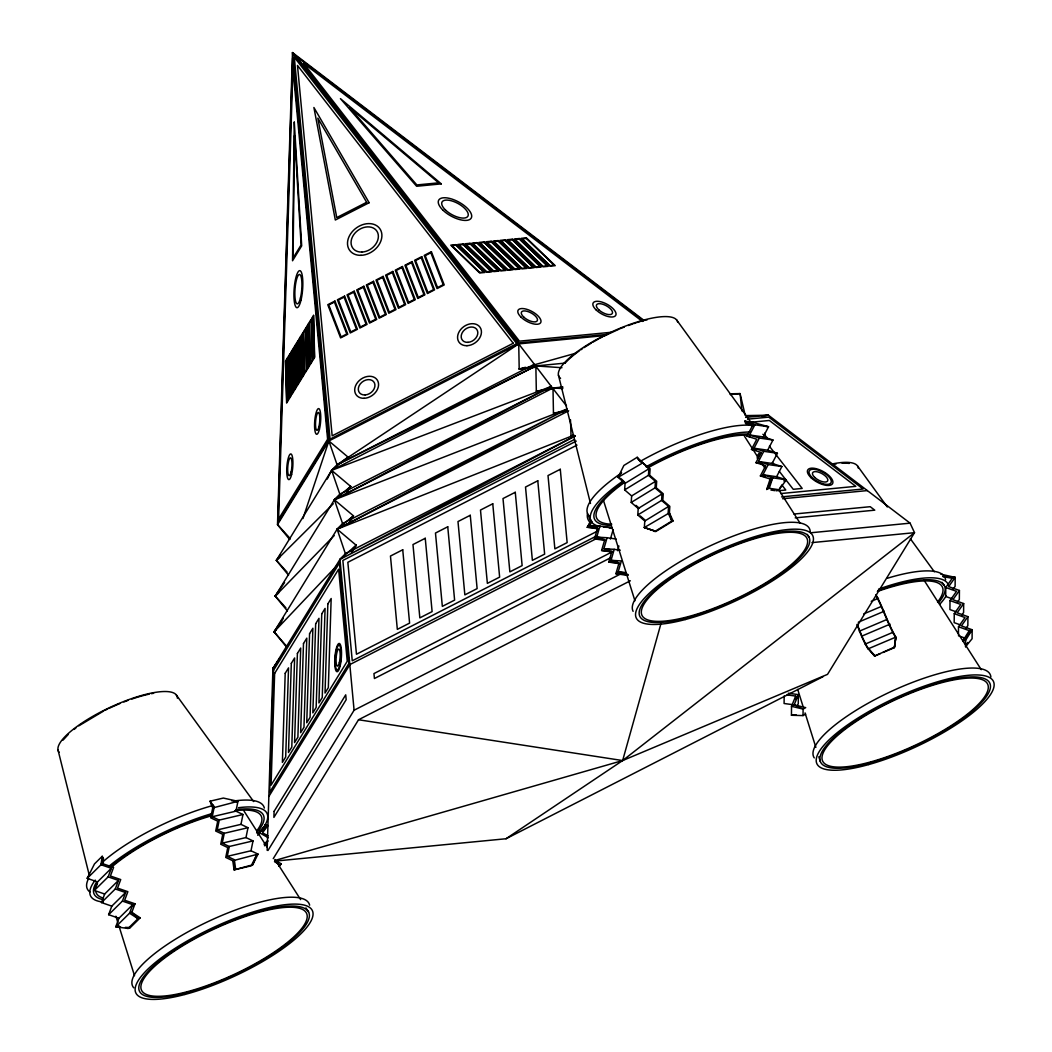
<?xml version="1.0" encoding="UTF-8"?>
<svg xmlns="http://www.w3.org/2000/svg" width="1052" height="1052" viewBox="0 0 1052 1052"><rect width="100%" height="100%" fill="white"/><g stroke="black" fill="none" stroke-linecap="round" stroke-linejoin="round"><path stroke-width="1.5" d="M784.161 696.003L784.095 703.499L792.748 704.669M805.635 714.111L803.031 715.584L791.446 715.268L791.525 706.287L795.707 696.069L787.054 694.899M795.68 699.067L795.707 696.069M788.25 693.242L798.35 694.609L798.271 703.591L797.074 706.51M803.031 715.584L803.097 709.114L805.687 707.641L794.168 704.814L791.525 706.287L803.097 709.114L794.168 704.814L798.35 694.609M953.243 589.002L955.111 586.372L955.19 577.39L952.27 578.271L945.774 587.489L945.695 596.471L951.836 598.68M945.774 587.489L956.518 591.356L950.009 600.574L949.93 609.568L956.084 611.777M950.009 600.574L960.765 604.453L954.256 613.671L954.177 622.652L960.318 624.875M958.438 634.251L958.503 626.755L965.013 617.55L954.256 613.671M940.804 574.182L955.19 577.39L948.68 586.595L959.424 590.474L959.345 599.469L957.491 602.099M959.424 590.474L952.915 599.693L963.671 603.572L963.593 612.553L961.738 615.183M958.503 626.755L969.26 630.635L972.166 629.753L972.087 638.735L965.565 646.73L965.618 640.26L972.166 629.753L961.41 625.874L967.919 616.656L957.162 612.79L963.671 603.572M967.919 616.656L967.84 625.651L965.986 628.281M227.271 856.354L234.307 859.694L234.083 869.859L251.165 865.835L252.69 864.797L258.029 854.119L250.994 850.766L227.271 856.354L229.283 846.492L253.019 840.916L250.994 850.766M102.215 856.289L101.005 864.744L103.267 863.889L103.398 858.314L102.215 856.289L94.483 863.916L87.211 878.341L97.52 881.905L111.315 868.294L101.005 864.744L87.211 878.341L89.749 874.62M267.142 850.292L272.928 668.533L339.967 559.362L345.398 553.733L575.312 435.791M644.14 320.518L292.509 52.6L277.504 524.619L289.681 539.466M292.982 67.104L278.596 519.057L327.606 439.249L292.916 68.867M673.07 520.937L655.922 531.431L644.35 527.525L644.784 521.016L637.775 514.98L638.209 508.471L631.213 502.435L631.647 495.926L624.638 489.89L625.072 483.381L618.063 477.345L623.889 465.444L637.21 457.291L648.874 468.811L648.453 475.32L655.449 481.356L655.015 487.865L662.024 493.901L661.59 500.41L668.585 506.446L668.152 512.955L671.847 521.056L673.07 520.937L669.401 512.863L669.835 506.354L662.826 500.318L663.26 493.809L656.264 487.773L656.685 481.264L649.689 475.228L650.123 468.719L638.314 459.382L637.21 457.291M883.075 652.464L894.371 647.677L895.87 637.091C887.914 623.652 883.522 608.464 876 594.814M210.058 801.19L214.24 806.884L212.215 816.746L235.95 811.158L237.962 801.308L223.34 798.06L210.058 801.19L212.714 807.962L210.689 817.825L217.725 821.165L215.699 831.027L222.748 834.367L220.723 844.23L227.758 847.57L225.746 857.433L232.781 860.773L234.083 869.859L252.69 864.797L256.504 855.197L258.029 854.119L232.781 860.773M217.238 829.949L219.25 820.087L242.986 814.511L240.961 824.36L217.238 829.949L224.273 833.289L247.996 827.714L245.984 837.563L222.248 843.152L224.273 833.289M880.248 653.66L874.606 656.053L868.426 648.716C863.587 641.102 860.483 632.633 857.248 624.231M875.869 595.432C883.378 609.082 887.77 624.257 895.725 637.696L894.516 647.085L874.606 656.053L868.426 648.716L895.87 637.091L894.371 647.677M661.05 623.244L622.639 760.557L506.025 838.746L274.796 861.128M605.097 540.412L594.472 538.887L597.668 527.88L587.332 527.276L590.961 520.135M602.809 537.993L596.734 537.125L599.929 526.118L612.067 527.854M612.238 552.024L601.612 550.498L604.808 539.492L594.472 538.887M609.95 549.604L603.887 548.736L607.083 537.717L616.183 539.032M610.397 539.084L613.132 529.656M619.378 563.635L608.766 562.097L611.962 551.09L601.612 550.498M617.103 561.216L611.028 560.335L614.223 549.328L620.285 550.209M617.537 550.696L618.905 545.975M628.044 575.457L615.907 573.708L618.168 571.946L621.364 560.94L611.028 560.335M781.11 485.971L779.085 489.732L769.262 488.312L766.737 489.456L770.143 479.002L772.681 477.832L786.331 479.791L779.085 489.732L776.573 490.876M769.262 488.312L772.681 477.832L762.91 474.754L768.223 464.563L781.886 466.536L776.573 476.714L762.91 474.754M302.923 518.557L328.881 440.959L292.509 52.6L295.73 56.308M94.351 890.465L108.146 876.868L118.455 880.419L104.661 894.016L94.351 890.465L97.52 881.905M108.146 876.868L111.315 868.294M101.492 902.577L115.286 888.979L125.596 892.53L111.801 906.127L101.492 902.577L104.661 894.016M115.286 888.979L118.455 880.419M108.632 914.701L122.426 901.091L132.736 904.654L118.942 918.251L108.632 914.701L111.801 906.127M122.426 901.091L125.596 892.53M118.942 918.251L115.773 926.812L128.055 928.469L130.277 927.601L140.205 917.817L131.829 912.36L129.567 913.215L115.773 926.812L120.612 927.075M132.736 904.654L129.567 913.215L137.983 918.685L140.205 917.817M103.267 863.889L113.577 867.44L110.407 876L120.717 879.564L117.548 888.125L127.857 891.675L124.688 900.236L134.998 903.799L131.829 912.36L137.983 918.685L128.055 928.469M101.005 864.744L103.398 858.314M251.836 864.507L256.504 855.197M327.211 479.094L331.63 470.362L337.074 464.734L518.728 343.886L605.084 335.522M965.565 646.73L967.735 642.47M766.737 489.456L772.681 477.832M770.143 479.002L760.372 475.925L765.685 465.747L755.928 462.67L761.24 452.492L751.47 449.414L756.782 439.236L747.025 436.159L752.338 425.981L754.876 424.798L768.539 426.757L763.226 436.935L749.563 434.976L754.876 424.798L744.829 421.116L745.579 423.325L752.338 425.981M754.021 448.231L759.334 438.053L772.983 440.025L767.671 450.203L754.021 448.231L763.778 451.308L777.428 453.28L772.115 463.459L758.466 461.486L763.778 451.308M591.921 521.542L589.593 525.513L587.332 527.276L597.944 528.801M352.788 550.801L356.181 545.238L337.14 529.182L342.571 523.554L566.949 409.228L337.14 529.182L274.099 631.857L286.275 646.704M304.054 331.722L305.58 329.237L306.592 369.699L305.054 372.184M310.8 320.728L309.275 323.227L310.274 363.69L311.813 361.191M287.406 610.949L275.23 596.116L334.391 499.779L339.822 494.151L551.274 386.426L566.489 405.927M268.865 796.443L349.829 664.706M267.944 850.529L354.09 710.231L621.522 573.498M273.244 858.656L358.535 719.752L630.345 580.783M342.571 523.554L334.391 499.779L551.274 386.426L518.728 343.886L328.881 440.959L337.074 464.734L345.871 460.355L347.923 457.015L328.881 440.959L277.504 524.619L290.339 538.69M348.12 490.574L350.684 486.418L331.63 470.362L276.36 560.374L288.55 575.207M349.987 521.411L353.433 515.835L334.391 499.779L350.684 486.418L346.016 493.191M965.618 640.26L962.738 641.102L969.26 630.635M354.09 710.231L339.967 559.362L356.181 545.238L351.381 552.405M275.203 666.416L272.928 668.533L280.226 657.737M282.962 653.687L284.79 650.978M286.907 646.625L274.099 631.857L283.317 618.366M349.737 521.227L353.433 515.835L337.14 529.182L345.398 553.733M587.332 527.276L591.566 521.108M285.92 607.846L275.23 596.116L284.54 582.571M272.928 668.533L280.108 658.236M619.312 477.253L618.063 477.345L621.522 472.453M280.187 555.127L276.36 560.374L287.065 572.091M278.649 592.933L275.23 596.116L279.056 590.869M276.374 629.74L274.099 631.857L277.912 626.611M279.819 623.994L281.739 621.377M257.727 835.314L265.314 825.82L267.839 825.544L262.553 832.776L268.128 835.932M264.473 845.795L267.997 840.982M279.451 866.204L281.213 863.797L275.637 860.641M63.002 740.161L68.367 734.322M962.738 641.102L972.166 629.753M274.099 631.857L337.074 565.411M352.815 548.802L356.181 545.238M275.23 596.116L334.168 535.613M350.027 519.32L353.433 515.835M333.26 503.75L276.36 560.374L279.793 557.192M347.199 489.89L350.684 486.418M132.697 906.061L134.998 903.799M259.568 831.488L265.314 825.82M262.093 831.212L267.839 825.544L264.92 824.755M264.013 844.23L267.471 840.837M278.911 866.059L281.213 863.797M347.923 457.015L331.63 470.362L339.822 494.151M74.061 729.431L75.876 728.01M212.714 807.962L237.962 801.308L236.437 802.387M580.77 349.829L582.335 348.751M78.808 725.841L103.714 710.981M583.978 347.66L591.474 342.978M618.063 477.345L643.114 462.683M625.072 483.381L648.874 468.811M624.638 489.89L648.453 475.32M631.647 495.926L655.449 481.356M631.213 502.435L655.015 487.865M638.209 508.471L662.024 493.901M637.775 514.98L661.59 500.41M644.784 521.016L668.585 506.446M644.35 527.525L655.922 531.431L644.35 527.525L669.401 512.863L671.847 521.056L654.712 531.549M592.67 342.255L598.93 338.757M575.26 435.962L339.967 559.362L574.589 439.394M600.205 338.073L602.809 336.719M534.153 364.373L337.074 464.734M568.672 410.806L337.14 529.182L573.353 435.383M576.246 441.104L342.86 560.44L352.249 660.801L596.681 535.915M577.009 445.114L347.844 562.294L356.457 654.239L597.102 531.299M349.816 664.601L596.523 538.558M612.356 551.774L373.96 673.569L374.42 678.514L610.857 557.639M506.025 838.746L823.137 676.607M345.871 460.355L535.862 365.938L565.003 363.124M604.111 336.048L618.878 329.237M783.793 480.974L786.331 479.791L776.573 476.714M871.266 601.323L878.486 598.259M863.639 613.947L880.971 606.61M858.274 622.232L884.285 611.199M859.326 631.187L886.77 619.549M862.627 635.776L890.071 624.138M865.112 644.126L892.556 632.489M620.233 328.658L624.283 327.04M566.883 409.083L334.391 499.779L552.997 388.004L562.754 387.057M551.274 386.426L331.63 470.362L535.862 365.938L561.952 367.713M628.307 325.515L632.278 324.108M633.58 323.674L636.171 322.819M637.446 322.438L639.984 321.662M274.69 860.536L622.639 760.557L827.529 674.358L914.517 532.68L910.085 523.16L768.407 415.198L745.697 415.606M641.22 321.32L643.692 320.623M292.509 52.6L518.728 343.886L519.201 369.042L525.474 367.293M533.311 365.097L575.654 353.262M644.889 320.321L647.282 319.729M528.959 368.121L519.201 369.042L535.862 365.938L536.323 391.094L546.08 390.174M536.323 391.094L562.715 387.189M562.82 388.569L552.997 388.004L553.457 413.16L567.094 410.622M570.473 419.709L571.039 435.791L574.063 435.226M762.003 416.158L768.407 415.198L745.605 417.407M519.201 369.042L534.679 367.398M571.039 435.791L573.879 435.502M612.382 332.169L519.438 341.164L303.686 63.357L642.391 321.439M608.148 334.286L518.991 342.913L296.519 56.453L643.429 320.781M730.259 394.566L740.069 393.606L745.25 415.435M747.551 419.183L768.749 417.131L863.1 489.022L781.583 496.886M749.813 422.352L769.341 420.471L855.802 486.34L780.821 493.559M778.309 490.732L785.778 490.022L781.794 484.906M782.609 498.753L867.335 490.587M793.931 514.047L870.214 506.696L874.764 510.167L795.22 517.873M810.75 532.772L910.085 523.16M811.934 542.608L914.517 532.68L622.639 760.557L358.535 719.752M553.457 413.16L563.254 412.226M791.446 715.268L796.18 714.887M730.338 393.79L740.069 393.606L741.936 410.938M125.438 927.338L130.277 927.601M599.929 526.118L589.593 525.513L597.181 526.605M609.161 527.828L612.106 527.999M596.734 537.125L607.083 537.717M603.887 548.736L614.223 549.328M608.766 562.097L619.102 562.702L615.907 573.708L628.189 574.589L618.168 571.946L625.835 572.498M943.026 576.483L955.19 577.39M231.834 800.848L237.962 801.308M744.829 421.116L752.482 422.22L768.539 426.757L763.936 426.06M750.168 423.995L745.579 423.325L754.876 424.798M747.025 436.159L750.063 436.593M751.47 449.414L756.033 450.072M755.928 462.67L761.99 463.537M760.372 475.925L764.922 476.582M770.945 490.061L775.166 490.666M618.168 571.946L624.244 572.827M264.775 825.097L267.839 825.544M943.039 576.641L952.27 578.271M763.226 436.935L772.983 440.025M749.563 434.976L759.334 438.053M767.671 450.203L777.428 453.28M772.115 463.459L781.886 466.536M758.466 461.486L768.223 464.563M958.425 635.75L964.566 637.959M235.95 811.158L242.986 814.511M240.961 824.36L247.996 827.714M212.215 816.746L219.25 820.087M245.984 837.563L253.019 840.916M222.248 843.152L229.283 846.492M260.028 833.039L268.378 837.773M274.493 861.693L278.675 864.06M620.483 478.265L622.81 480.277M635.947 505.368L639.458 508.379M640.195 515.901L644.863 519.925M638.314 459.382L641.878 462.788M210.887 803.399L214.24 806.884M868.426 648.716L874.764 655.462M769.42 446.232L802.189 488.43L793.247 489.298L779.335 471.388M772.378 462.446L774.364 464.997M857.564 465.997L887.309 506.985M910.335 538.703L934.321 571.749M942 582.335L943.92 584.978M676.489 319.742L751.181 422.667M176.078 694.662L253.65 801.545M868.281 649.334C863.442 641.72 860.339 633.251 857.104 624.849M923.801 579.81L981.266 669.677M744.382 436.08L751.457 447.153M753.232 449.914L758.545 458.225M762.963 465.142L764.738 467.916M778.901 490.061L800.138 523.278M807.226 534.35L808.988 537.125M243.972 811L266.984 846.991M274.953 859.445L300.622 899.591M305.935 907.902L308.591 912.058M797.692 689.402L803.097 706.628M805.056 712.901L815.865 747.38M818.811 756.782L820.284 761.477M603.532 500.607L634.935 600.771M115.891 916.226L117.85 922.486M118.837 925.615L134.524 975.704M558.441 375.196L590.488 503.461M58.044 750.115L89.288 875.225M234.307 859.694L235.595 868.807M610.844 527.315A97.389 26.524 -25 0 1 603.585 527.118M600.495 526.671A97.389 26.524 -25 0 1 623.376 480.777M646.073 466.799A97.389 26.524 -25 0 1 750.076 432.017M762.871 434.279A97.389 26.524 -25 0 1 767.316 438.276M759.031 453.307A91.011 24.775 -25 0 1 757.216 455.871M611.764 524.198A91.011 24.775 -25 0 1 623.718 483.039M648.242 467.64A91.011 24.775 -25 0 1 746.578 435.16M560.585 378.299A65.369 17.805 -25 0 1 559.585 377.405M558.875 376.366A65.369 17.805 -25 0 1 611.962 331.774A65.369 17.805 -25 0 1 677.619 321.951M564.937 363.361A63.712 17.345 -25 0 1 579.218 350.921M761.122 452.623A93.391 25.432 -25 0 1 757.006 458.001M610.002 525.369A93.391 25.432 -25 0 1 624.52 481.54M647.44 467.338A93.391 25.432 -25 0 1 748.34 434.003M764.738 433.122A97.389 26.524 -25 0 1 764.936 435.068M588.87 515.743A97.389 26.524 -25 0 1 621.377 473.058M639.997 461.512A97.389 26.524 -25 0 1 751.549 425.363M633.107 611.343A97.389 26.524 -25 0 1 715.307 543.503A97.389 26.524 -25 0 1 810.237 532.207M946.129 595.892A97.389 26.524 -25 0 1 939.712 604.308M878.604 589.107A97.389 26.524 -25 0 1 948.378 584.886M831.672 464.077A65.369 17.805 -25 0 1 858.406 468.35M833.066 464.405A63.712 17.345 -25 0 1 836.261 463.866M842.087 463.235A63.712 17.345 -25 0 1 849.201 463.432M877.828 590.593A93.391 25.432 -25 0 1 938.871 602.375M877.381 591.487A91.011 24.775 -25 0 1 937.569 602.073M887.309 578.271A97.389 26.524 -25 0 1 945.577 579.823M814.274 757.9A97.389 26.524 -25 0 1 892.898 690.664A97.389 26.524 -25 0 1 990.879 676.975M238.502 807.712A97.389 26.524 -25 0 1 258.174 833.973M103.175 902.037A97.389 26.524 -25 0 1 95.245 880.09M108.816 866.401A97.389 26.524 -25 0 1 212.333 813.472M234.583 810.79A91.011 24.775 -25 0 1 256.82 830.804M102.715 897.882A91.011 24.775 -25 0 1 95.811 891.675M95.85 887.875A91.011 24.775 -25 0 1 97.494 883.43M111.644 867.124A91.011 24.775 -25 0 1 210.137 816.168M59.175 752.325A65.369 17.805 -25 0 1 111.565 706.694A65.369 17.805 -25 0 1 177.354 698.173M105.029 710.31A63.712 17.345 -25 0 1 107.685 709.009M109.027 708.377A63.712 17.345 -25 0 1 119.823 703.591M123.886 701.96A63.712 17.345 -25 0 1 127.897 700.448M131.868 699.041A63.712 17.345 -25 0 1 149.187 694.136M151.422 693.676A63.712 17.345 -25 0 1 153.592 693.294M236.042 809.646A93.391 25.432 -25 0 1 256.609 832.934M103.333 899.657A93.391 25.432 -25 0 1 96.823 881.681M109.895 867.453A93.391 25.432 -25 0 1 210.952 815.155M89.959 892.004A97.389 26.524 -25 0 1 88.578 878.552M103.714 861.101A97.389 26.524 -25 0 1 213.385 805.372M235.28 800.822A97.389 26.524 -25 0 1 264.328 808.054M133.762 987.815A97.389 26.524 -25 0 1 208.717 921.263A97.389 26.524 -25 0 1 309.63 905.193M590.908 520.661A12.374 9.494 -35.9 0 1 588.975 516.085M589.528 521.805A14.176 10.875 -35.9 0 1 587.516 513.468M294.284 122.137L292.535 260.764L301.687 245.852L294.284 122.137M294.573 135.576L293.035 258.095L301.122 244.919L294.573 135.576M292.653 58.425L277.899 522.634L328.421 440.341L292.653 58.425M273.546 670.321L269.667 792.314L348.883 663.444L339.467 562.965L273.546 670.321M274.638 673.412L271.074 785.173L347.239 661.261L338.626 569.198L274.638 673.412M274.085 811.381L273.901 817.391L346.174 699.685L345.713 694.846L274.085 811.381M285.21 673.28L282.383 762.398L285.697 757.006L288.537 667.875L285.21 673.28M291.312 663.378L288.472 752.496L291.798 747.091L294.626 657.96L291.312 663.378M297.4 653.463L294.56 742.581L297.887 737.189L300.714 648.058L297.4 653.463M303.489 643.561L300.648 732.679L303.975 727.274L306.803 638.143L303.489 643.561M309.577 633.646L306.737 722.763L310.064 717.372L312.891 628.241L309.577 633.646M315.666 623.744L312.839 712.861L316.152 707.457L318.993 618.326L315.666 623.744M321.754 613.829L318.927 702.946L322.241 697.555L325.081 608.424L321.754 613.829M327.843 603.927L325.015 693.044L328.329 687.64L331.17 598.509L327.843 603.927M287.498 357.864L285.552 361.033L286.604 403.061L288.537 399.905L287.498 357.864M290.115 353.617L288.169 356.773L289.208 398.813L291.154 395.644L290.115 353.617M292.719 349.369L290.773 352.525L291.825 394.553L293.758 391.397L292.719 349.369M295.323 345.122L293.39 348.278L294.428 390.305L296.375 387.149L295.323 345.122M297.94 340.861L295.993 344.03L297.045 386.058L298.978 382.902L297.94 340.861M300.543 336.614L298.61 339.77L299.649 381.81L301.595 378.641L300.543 336.614M303.16 332.366L301.214 335.522L302.266 377.563L304.199 374.394L303.16 332.366M305.764 328.119L303.831 331.275L304.87 373.302L306.816 370.146L305.764 328.119M308.381 323.858L306.434 327.027L307.486 369.055L309.42 365.899L308.381 323.858M310.984 319.611L309.051 322.767L310.09 364.807L312.036 361.651L310.984 319.611M313.601 315.363L311.655 318.519L312.707 360.56L314.64 357.391L313.601 315.363M287.314 358.982L285.776 361.48L286.788 401.943L288.314 399.444L287.314 358.982M289.918 354.734L288.393 357.233L289.392 397.695L290.931 395.197L289.918 354.734M292.535 350.487L290.996 352.972L292.009 393.448L293.534 390.95L292.535 350.487M295.139 346.226L293.613 348.725L294.613 389.187L296.151 386.702L295.139 346.226M297.755 341.979L296.217 344.477L297.229 384.94L298.755 382.441L297.755 341.979M300.359 337.731L298.834 340.23L299.833 380.692L301.372 378.194L300.359 337.731M302.976 333.484L301.437 335.982L302.45 376.445L303.975 373.947L302.976 333.484M308.197 324.976L306.658 327.474L307.671 367.937L309.196 365.438L308.197 324.976M313.417 316.481L311.879 318.98L312.891 359.442L314.416 356.944L313.417 316.481M366.661 202.3L336.758 217.58L317.835 118.14L366.661 202.3M369.147 202.72L335.325 220.013L313.904 107.501L369.147 202.72M334.944 301.043L327.777 304.699L340.598 337.902L347.765 334.234L334.944 301.043M344.583 296.112L337.416 299.767L350.237 332.971L357.417 329.302L344.583 296.112M354.235 291.167L347.055 294.836L359.889 328.04L367.056 324.371L354.235 291.167M363.874 286.236L356.707 289.905L369.528 323.109L376.708 319.44L363.874 286.236M373.526 281.305L366.346 284.974L379.18 318.177L386.347 314.509L373.526 281.305M383.165 276.374L375.998 280.042L388.819 313.246L395.999 309.577L383.165 276.374M392.817 271.442L385.637 275.111L398.471 308.315L405.638 304.646L392.817 271.442M402.456 266.511L395.289 270.18L408.11 303.384L415.29 299.715L402.456 266.511M412.095 261.58L404.928 265.249L417.762 298.452L424.929 294.784L412.095 261.58M421.747 256.649L414.58 260.317L427.401 293.521L434.568 289.852L421.747 256.649M431.386 251.717L424.219 255.386L437.04 288.59L444.22 284.921L431.386 251.717M334.431 302.042L328.763 304.935L341.111 336.903L346.779 334.01L334.431 302.042M344.07 297.111L338.415 300.004L350.763 331.972L356.418 329.079L344.07 297.111M353.722 292.18L348.054 295.073L360.402 327.04L366.07 324.147L353.722 292.18M363.361 287.249L357.693 290.142L370.054 322.109L375.709 319.216L363.361 287.249M373 282.317L367.345 285.21L379.693 317.178L385.361 314.285L373 282.317M382.652 277.386L376.984 280.279L389.332 312.247L395 309.354L382.652 277.386M392.291 272.455L386.636 275.348L398.984 307.315L404.639 304.423L392.291 272.455M401.943 267.524L396.275 270.417L408.623 302.384L414.291 299.491L401.943 267.524M411.582 262.592L405.927 265.485L418.275 297.453L423.93 294.56L411.582 262.592M421.234 257.661L415.566 260.554L427.914 292.522L433.582 289.629L421.234 257.661M430.873 252.73L425.218 255.623L437.566 287.59L443.221 284.697L430.873 252.73M513.231 343.254L332.156 435.83L297.479 65.448L513.231 343.254M516.769 343.662L330.052 439.118L294.297 57.203L516.769 343.662M402.732 549.775L390.463 556.048L397.327 629.372L409.596 623.1L402.732 549.775M425.245 538.282L412.976 544.555L419.84 617.879L432.109 611.606L425.245 538.282M447.744 526.776L435.475 533.048L442.34 606.373L454.609 600.1L447.744 526.776M470.257 515.283L457.988 521.555L464.852 594.88L477.121 588.607L470.257 515.283M492.757 503.776L480.488 510.049L487.365 583.373L499.634 577.114L492.757 503.776M515.27 492.283L503.001 498.556L509.865 571.88L522.134 565.608L515.27 492.283M537.782 480.777L525.513 487.05L532.378 560.374L544.647 554.115L537.782 480.777M560.282 469.284L548.013 475.557L554.877 548.881L567.146 542.608L560.282 469.284M438.658 182.838L416.855 184.942L349.501 107.488L438.658 182.838M441.301 183.876L416.631 186.27L340.427 98.638L441.301 183.876M456.016 244.656L450.782 245.169L479.659 272.968L484.88 272.468L456.016 244.656M463.051 243.985L457.817 244.485L486.695 272.297L491.915 271.784L463.051 243.985M470.086 243.301L464.852 243.801L493.73 271.613L498.95 271.1L470.086 243.301M477.121 242.617L471.888 243.13L500.765 270.929L505.986 270.43L477.121 242.617M484.157 241.934L478.923 242.447L507.787 270.246L513.021 269.746L484.157 241.934M491.192 241.25L485.958 241.763L514.822 269.562L520.056 269.062L491.192 241.25M498.227 240.579L492.993 241.079L521.858 268.891L527.091 268.378L498.227 240.579M505.262 239.895L500.029 240.395L528.893 268.207L534.127 267.695L505.262 239.895M512.298 239.212L507.064 239.725L535.928 267.524L541.162 267.024L512.298 239.212M519.333 238.528L514.099 239.041L542.963 266.84L548.197 266.34L519.333 238.528M526.368 237.857L521.135 238.357L549.999 266.169L555.232 265.656L526.368 237.857M456.003 245.234L451.873 245.629L479.659 272.402L483.802 271.995L456.003 245.234M463.038 244.551L458.909 244.958L486.695 271.718L490.837 271.324L463.038 244.551M470.073 243.867L465.944 244.274L493.73 271.035L497.859 270.64L470.073 243.867M477.108 243.196L472.979 243.591L500.765 270.364L504.894 269.956L477.108 243.196M484.144 242.512L480.014 242.907L507.8 269.68L511.93 269.273L484.144 242.512M491.179 241.828L487.05 242.223L514.836 268.996L518.965 268.602L491.179 241.828M498.214 241.145L494.085 241.552L521.871 268.313L526 267.918L498.214 241.145M505.249 240.461L501.12 240.869L528.906 267.629L533.035 267.234L505.249 240.461M512.285 239.79L508.155 240.185L535.941 266.958L540.07 266.55L512.285 239.79M519.32 239.106L515.191 239.501L542.977 266.274L547.106 265.867L519.32 239.106M526.355 238.423L522.226 238.83L550.012 265.591L554.141 265.196L526.355 238.423M686.851 617.8A93.391 25.432 -25 0 0 809.593 538.795A93.391 25.432 -25 0 0 676.962 573.892A93.391 25.432 -25 0 0 686.851 617.8M687.811 616.748A91.011 24.775 -25 0 0 807.436 539.768A91.011 24.775 -25 0 0 678.172 573.971A91.011 24.775 -25 0 0 687.811 616.748M685.233 619.549A97.389 26.524 -25 0 0 813.249 537.164A97.389 26.524 -25 0 0 674.924 573.774A97.389 26.524 -25 0 0 685.233 619.549M870.228 762.818A93.391 25.432 -25 0 0 990.024 683.695A93.391 25.432 -25 0 0 855.21 721.251A93.391 25.432 -25 0 0 870.228 762.818M871.122 761.793A91.011 24.775 -25 0 0 987.867 684.681A91.011 24.775 -25 0 0 856.473 721.277A91.011 24.775 -25 0 0 871.122 761.793M868.728 764.554A97.389 26.524 -25 0 0 993.68 682.025A97.389 26.524 -25 0 0 853.067 721.185A97.389 26.524 -25 0 0 868.728 764.554M186.454 992.72A93.391 25.432 -25 0 0 309.196 913.728A93.391 25.432 -25 0 0 176.565 948.825A93.391 25.432 -25 0 0 186.454 992.72M187.414 991.681A91.011 24.775 -25 0 0 307.026 914.688A91.011 24.775 -25 0 0 177.775 948.891A91.011 24.775 -25 0 0 187.414 991.681M184.836 994.482A97.389 26.524 -25 0 0 312.852 912.097A97.389 26.524 -25 0 0 174.527 948.694A97.389 26.524 -25 0 0 184.836 994.482M365.136 394.947A8.995 6.891 -35.9 0 0 374.473 382.994A8.995 6.891 -35.9 0 0 360.271 383.927A8.995 6.891 -35.9 0 0 365.136 394.947M466.943 345.7A12.887 9.889 -35.9 0 0 480.882 328.868A12.887 9.889 -35.9 0 0 460.684 329.5A12.887 9.889 -35.9 0 0 466.943 345.7M468.008 342.347A8.995 6.891 -35.9 0 0 477.345 330.394A8.995 6.891 -35.9 0 0 463.156 331.314A8.995 6.891 -35.9 0 0 468.008 342.347M364.058 398.3A12.887 9.889 -35.9 0 0 378.01 381.468A12.887 9.889 -35.9 0 0 357.812 382.1A12.887 9.889 -35.9 0 0 364.058 398.3M361.02 255.32A18.568 14.241 -35.9 0 0 381.1 231.072A18.568 14.241 -35.9 0 0 351.999 231.992A18.568 14.241 -35.9 0 0 361.02 255.32M361.77 252.059A14.754 11.322 -35.9 0 0 377.734 232.794A14.754 11.322 -35.9 0 0 354.616 233.531A14.754 11.322 -35.9 0 0 361.77 252.059M319.453 429.177A12.887 2.946 -85.6 0 0 318.94 408.676A12.887 2.946 -85.6 0 0 314.574 426.454A12.887 2.946 -85.6 0 0 319.453 429.177M318.966 426.573A8.995 2.051 -85.6 0 0 318.48 412.502A8.995 2.051 -85.6 0 0 315.521 425.232A8.995 2.051 -85.6 0 0 318.966 426.573M339.901 664.759A12.374 2.827 -85.6 0 0 339.283 645.297A12.374 2.827 -85.6 0 0 335.167 662.681A12.374 2.827 -85.6 0 0 339.901 664.759M339.349 662.55A8.561 1.959 -85.6 0 0 338.928 649.071A8.561 1.959 -85.6 0 0 336.075 661.103A8.561 1.959 -85.6 0 0 339.349 662.55M300.964 300.307A18.568 4.234 -85.6 0 0 300.241 270.785A18.568 4.234 -85.6 0 0 293.942 296.375A18.568 4.234 -85.6 0 0 300.964 300.307M300.438 298.018A14.754 3.366 -85.6 0 0 299.859 274.559A14.754 3.366 -85.6 0 0 294.862 294.902A14.754 3.366 -85.6 0 0 300.438 298.018M340.164 665.798A14.176 3.235 -85.6 0 0 339.454 643.508A14.176 3.235 -85.6 0 0 334.746 663.418A14.176 3.235 -85.6 0 0 340.164 665.798M291.128 471.914A8.995 2.051 -85.6 0 0 290.641 457.844A8.995 2.051 -85.6 0 0 287.683 470.573A8.995 2.051 -85.6 0 0 291.128 471.914M291.614 474.518A12.887 2.946 -85.6 0 0 291.102 454.017A12.887 2.946 -85.6 0 0 286.736 471.796A12.887 2.946 -85.6 0 0 291.614 474.518M812.381 477.779A12.374 5.326 28.7 0 0 830.975 482.829A12.374 5.326 28.7 0 0 817.102 469.836A12.374 5.326 28.7 0 0 812.381 477.779M814.774 477.476A8.561 3.682 28.7 0 0 827.635 480.974A8.561 3.682 28.7 0 0 818.048 471.993A8.561 3.682 28.7 0 0 814.774 477.476M521.095 317.204A12.887 5.549 28.7 0 0 540.596 322.78A12.887 5.549 28.7 0 0 526.513 309.222A12.887 5.549 28.7 0 0 521.095 317.204M523.817 317.165A8.995 3.866 28.7 0 0 537.283 320.728A8.995 3.866 28.7 0 0 527.105 311.313A8.995 3.866 28.7 0 0 523.817 317.165M811.25 477.91A14.176 6.102 28.7 0 0 832.54 483.696A14.176 6.102 28.7 0 0 816.668 468.824A14.176 6.102 28.7 0 0 811.25 477.91M596.142 309.945A12.887 5.549 28.7 0 0 615.63 315.521A12.887 5.549 28.7 0 0 601.547 301.963A12.887 5.549 28.7 0 0 596.142 309.945M598.864 309.893A8.995 3.866 28.7 0 0 612.317 313.47A8.995 3.866 28.7 0 0 602.138 304.054A8.995 3.866 28.7 0 0 598.864 309.893M443.023 210.242A18.568 7.995 28.7 0 0 471.099 218.277A18.568 7.995 28.7 0 0 450.821 198.736A18.568 7.995 28.7 0 0 443.023 210.242M445.483 210.005A14.754 6.351 28.7 0 0 467.785 216.383A14.754 6.351 28.7 0 0 451.676 200.866A14.754 6.351 28.7 0 0 445.483 210.005"/></g></svg>
